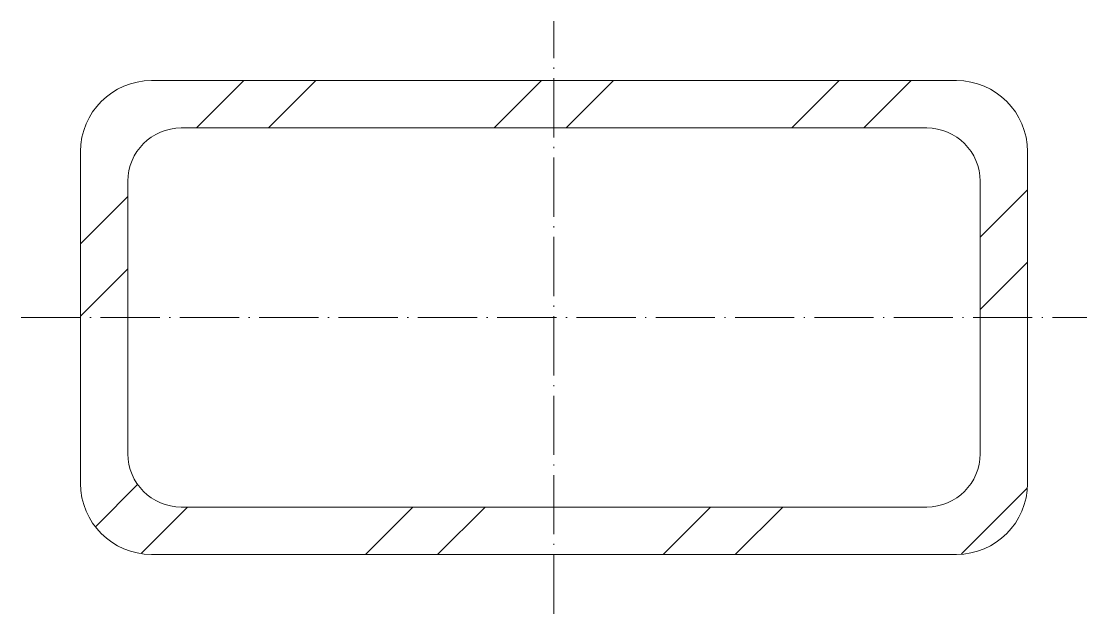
# Model space of a CAD drawing. Header units: metres. Extents: x -45 to 45, y -25 to 25.
import ezdxf

# ---------------------------------------------------------------- set-up
doc = ezdxf.new("R2010")
doc.units = ezdxf.units.M
doc.linetypes.add('MV_hartlijn_staal', pattern=[6.6, 5, -0.8, 0, -0.8])
doc.layers.add('A-DETL-GENF', color=92, linetype='Continuous', lineweight=18)

# ---------------------------------------------------------------- blocks, each defined once
blk = doc.blocks.new('28 Staalprofielen- koker RHS-2d - K80_40_4-3531723-00_0 Basismaterialen')
at = {"layer": 'A-DETL-GENF', "lineweight": 13}
h = blk.add_hatch(dxfattribs=at)
h.set_pattern_fill('FP_393', color=256, style=0, pattern_type=2)
h.set_pattern_definition([(45, (4520.222, 4817.881), (-12.57236, 12.57236), []), (45, (4520.222, 4836.931), (-12.57236, 12.57236), [])])
h.paths.add_polyline_path([(34, -20), (35.553, -19.796), (37, -19.196), (38.243, -18.243), (39.196, -17), (39.796, -15.553), (40, -14), (40, 14), (39.796, 15.553), (39.196, 17), (38.243, 18.243), (37, 19.196), (35.553, 19.796), (34, 20), (-34, 20), (-35.553, 19.796), (-37, 19.196), (-38.243, 18.243), (-39.196, 17), (-39.796, 15.553), (-40, 14), (-40, -14), (-39.796, -15.553), (-39.196, -17), (-38.243, -18.243), (-37, -19.196), (-35.553, -19.796), (-34, -20)])
h.paths.add_polyline_path([(31.5, -16), (-31.5, -16), (-32.665, -15.847), (-33.75, -15.397), (-34.682, -14.682), (-35.397, -13.75), (-35.847, -12.665), (-36, -11.5), (-36, 11.5), (-35.847, 12.665), (-35.397, 13.75), (-34.682, 14.682), (-33.75, 15.397), (-32.665, 15.847), (-31.5, 16), (31.5, 16), (32.665, 15.847), (33.75, 15.397), (34.682, 14.682), (35.397, 13.75), (35.847, 12.665), (36, 11.5), (36, -11.5), (35.847, -12.665), (35.397, -13.75), (34.682, -14.682), (33.75, -15.397), (32.665, -15.847)])
at = {"layer": 'A-DETL-GENF', "linetype": 'MV_hartlijn_staal', "lineweight": 13}
for p, q in [((0, -25), (0, 25)), ((-45, 0), (45, 0))]:
    blk.add_line(p, q, dxfattribs=at)
at = {"layer": 'A-DETL-GENF'}
for p, q in [((34, 20), (-34, 20)), ((-34, 20), (34, 20)), ((-31.5, 16), (31.5, 16)), ((-31.5, 16), (31.5, 16)), ((-40, 14), (-40, -14)), ((-40, -14), (-40, 14)), ((40, -14), (40, 14)), ((40, 14), (40, -14)), ((-36, -11.5), (-36, 11.5)), ((-36, -11.5), (-36, 11.5)), ((36, 11.5), (36, -11.5)), ((36, 11.5), (36, -11.5)), ((31.5, -16), (-31.5, -16)), ((31.5, -16), (-31.5, -16)), ((-34, -20), (34, -20)), ((34, -20), (-34, -20))]:
    blk.add_line(p, q, dxfattribs=at)
for centre, radius, start, end in [((-34, 14), 6, 90, 180), ((-34, 14), 6, 90, 180), ((34, 14), 6, 360, 90), ((34, 14), 6, 360, 90), ((-31.5, 11.5), 4.5, 90, 180), ((-31.5, 11.5), 4.5, 90, 180), ((31.5, 11.5), 4.5, 360, 90), ((31.5, 11.5), 4.5, 360, 90), ((-31.5, -11.5), 4.5, 180, 270), ((-31.5, -11.5), 4.5, 180, 270), ((31.5, -11.5), 4.5, 270, 0), ((31.5, -11.5), 4.5, 270, 360), ((-34, -14), 6, 180, 270), ((-34, -14), 6, 180, 270), ((34, -14), 6, 270, 0), ((34, -14), 6, 270, 0)]:
    blk.add_arc(centre, radius, start, end, dxfattribs=at)

msp = doc.modelspace()

# ---------------------------------------------------------------- block references
msp.add_blockref('28 Staalprofielen- koker RHS-2d - K80_40_4-3531723-00_0 Basismaterialen', (0, 0))

doc.saveas('drawing.dxf')
